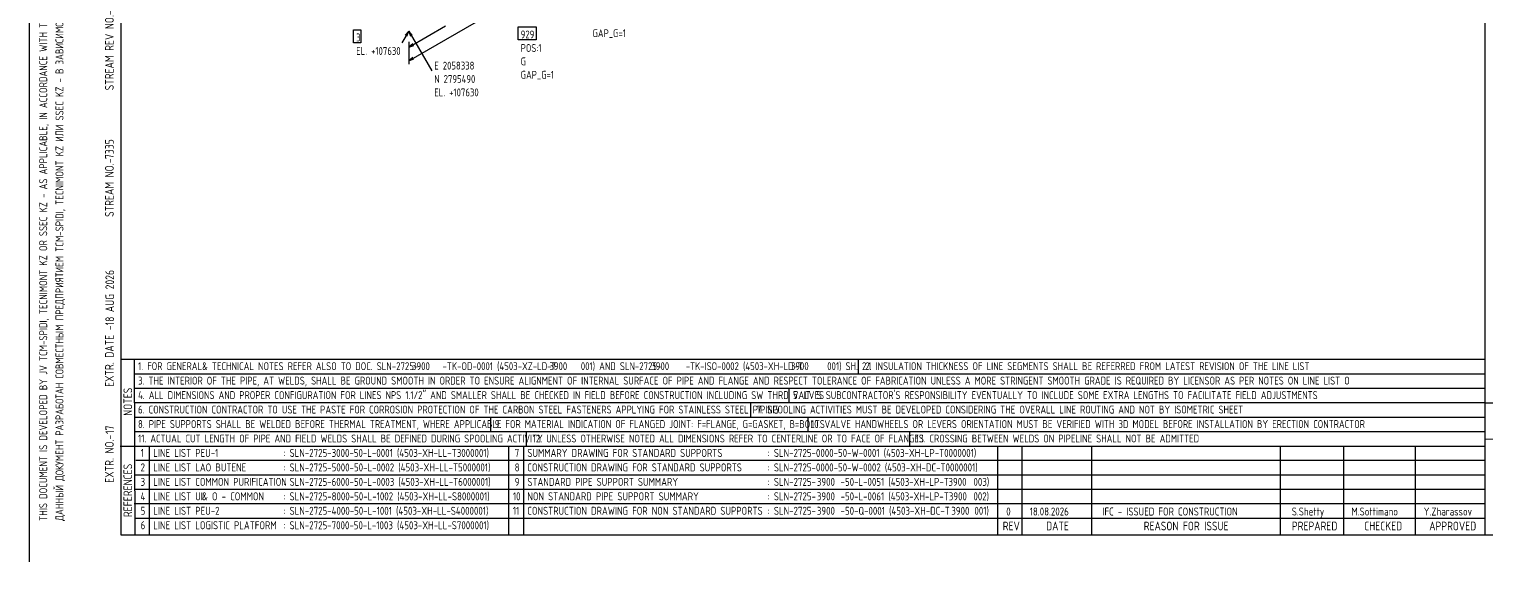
# Model space of a CAD drawing. Extents: x -1005 to 608, y -998 to 420.
# Drawn here: x 0 to 403.3, y 0 to 147.3 of the extents above; entities that cross this region are included whole.
import ezdxf

# ---------------------------------------------------------------- set-up
doc = ezdxf.new("R2010")
doc.units = 0
doc.styles.add('TTFN17', font='GOST type A')

msp = doc.modelspace()

# ---------------------------------------------------------------- linework, layer by layer
at = {"layer": 'GT_1', "flags": 128}
for points in [[(0, 420), (0, 0)], [(25.4, 412.5), (25.4, 7.5)], [(402.7, 412.5), (402.7, 7.5)], [(105, 138.5), (218.475, 203.975)], [(89.775, 147.125), (91.8, 147.125), (91.8, 143.525), (89.775, 143.525), (89.775, 147.125)], [(105, 146.75), (103.125, 143.525)], [(104.475, 145.325), (105, 146.75), (104.025, 145.625)], [(105, 142.25), (115.2, 148.175)], [(105.975, 145.625), (105, 146.75), (105.525, 145.325)], [(105, 146.75), (111.375, 135.725)], [(135.3, 147.95), (140.25, 147.95), (140.25, 144.35), (135.3, 144.35), (135.3, 147.95)], [(105, 143.75), (105, 141.35)], [(105, 143.75), (105, 137.6)], [(106.125, 143.225), (105, 142.25), (106.425, 142.775)], [(106.125, 139.475), (105, 138.5), (106.425, 139.025)], [(25.3, 56), (402.7, 56)], [(29.1, 56), (29.2, 7.5)], [(229.4, 56), (229.4, 52)], [(29.1, 52), (402.7, 52)], [(29.1, 48), (402.7, 48)], [(210.2, 48), (210.2, 44)], [(402.7, 44), (29.1, 44)], [(199.6, 44), (199.6, 40)], [(402.7, 44), (589.1, 44)], [(29.2, 40), (402.7, 40)], [(127.6, 40), (127.6, 36)], [(215.4, 40), (215.4, 36)], [(29.1, 36), (402.7, 36)], [(137.5, 36), (137.5, 32)], [(243.6, 36), (243.6, 32)], [(402.7, 34), (589.1, 33.9)], [(25.2, 32), (402.7, 32)], [(33.2, 32), (33.2, 7.6)], [(132.6, 32), (132.6, 7.6)], [(136.8, 32), (136.8, 7.6)], [(267.9, 32), (267.9, 7.5)], [(274.6, 32), (274.6, 7.5)], [(293.9, 32), (293.9, 7.5)], [(346.1, 32), (346.1, 7.5)], [(363.6, 32), (363.6, 7.5)], [(383.5, 32), (383.5, 7.5)], [(402.7, 28), (29.5, 28)], [(402.7, 24), (29.1, 24)], [(402.7, 20), (29.1, 20)], [(402.7, 16), (29.1, 16)], [(402.7, 12), (29.2, 12)], [(25.4, 7.5), (589.1, 7.5)], [(0, 0), (0, 0)]]:
    msp.add_lwpolyline(points, dxfattribs=at)

# ---------------------------------------------------------------- texts
at = {"layer": 'GT_1', "style": 'TTFN17'}
for s, height, p in [('ДАННЫЙ ДОКУМЕНТ РАЗРАБОТАН СОВМЕСТНЫМ ПРЕДПРИЯТИЕМ TCM-SPIDI, TECNIMONT KZ ИЛИ SSEC KZ - В ЗАВИСИМОСТИ ОТ ПРИМЕНИМОСТИ, В СООТВЕТСТВИИ С СООТВЕТСТВУЮЩЕЙ ОБЛАСТЬЮ РАБОТ. ЯВЛЯЕТСЯ КОНФИДЕНЦИАЛЬНЫМ И НЕ МОЖЕТ БЫТЬ ИСПОЛЬЗОВАН ДРУГИМИ ЛИЦАМИ ДЛЯ КАКИХ-ЛИБО ЦЕ', 2.21375, (9.5, 11.332)), ('THIS DOCUMENT IS DEVELOPED BY JV TCM-SPIDI, TECNIMONT KZ OR SSEC KZ - AS APPLICABLE, IN ACCORDANCE WITH THE RESPECTIVE SCOPE OF WORK - IS CONFIDENTIAL AND CANNOT BE USED BY OTHERS FOR ANY PURPOSE OTHER THAN THE SILLENO PROJECT', 2.21375, (5, 11.332)), ('STREAM REV NO.-', 2.40625, (23.4, 130.361)), ('7335', 2.4062, (23.4, 111.361)), ('STREAM NO.-', 2.40625, (23.4, 95.361)), ('18 AUG 2026', 2.40625, (23.5, 65.361)), ('EXTR. DATE -', 2.40625, (23.4, 48.361)), ('NOTES', 2.4062, (28.5, 40.361)), ('17', 2.4062, (23.5, 35.361)), ('EXTR. NO.-', 2.4062, (23.4, 21.861)), ('REFERENCES', 2.4062, (28.5, 12.361))]:
    msp.add_text(s, height=height, rotation=90, dxfattribs=at).set_placement(p)
for s, height, p in [('3', 2.166, (90.472, 143.9)), ('929', 2.1656, (136, 144.725)), ('GAP_G=1', 2.1656, (155.875, 145.055)), ('EL. +107630', 2.16562, (90.472, 140.15)), ('POS:1', 2.1656, (136, 140.975)), ('E 2058338', 2.1656, (112.075, 136.1)), ('G', 2.166, (136, 137.278)), ('N 2795490', 2.1656, (112.075, 132.403)), ('GAP_G=1', 2.1656, (136, 133.58)), ('EL. +107630', 2.16562, (112.075, 128.705)), ('1. FOR GENERAL', 2.18487, (30.128, 53)), ('& TECHNICAL NOTES REFER ALSO TO DOC. SLN-2725-      -TK-OD-0001 (4503-XZ-LD-T      001) AND SLN-2725-      -TK-ISO-0002 (4503-XH-LD-T      001) SH. 2.1', 2.18487, (47.868, 53)), ('3900', 2.1849, (105.928, 53)), ('3900', 2.1849, (143.928, 53)), ('3900', 2.1849, (172.128, 53)), ('3900', 2.1849, (210.728, 53)), ('2. INSULATION THICKNESS OF LINE SEGMENTS SHALL BE REFERRED FROM LATEST REVISION OF THE LINE LIST', 2.18487, (231.328, 53)), ('3. THE INTERIOR OF THE PIPE, AT WELDS, SHALL BE GROUND SMOOTH IN ORDER TO ENSURE ALIGNMENT OF INTERNAL SURFACE OF PIPE AND FLANGE AND RESPECT TOLERANCE OF FABRICATION UNLESS A MORE STRINGENT SMOOTH GRADE IS REQUIRED BY LICENSOR AS PER NOTES ON LINE LIST O', 2.18487, (30.128, 49)), ('4. ALL DIMENSIONS AND PROPER CONFIGURATION FOR LINES NPS 1.1/2" AND SMALLER SHALL BE CHECKED IN FIELD BEFORE CONSTRUCTION INCLUDING SW THRD VALVES', 2.18487, (30.128, 45)), ("5. IT IS SUBCONTRACTOR'S RESPONSIBILITY EVENTUALLY TO INCLUDE SOME EXTRA LENGTHS TO FACILITATE FIELD ADJUSTMENTS", 2.18487, (211.328, 45)), ('6. CONSTRUCTION CONTRACTOR TO USE THE PASTE FOR CORROSION PROTECTION OF THE CARBON STEEL FASTENERS APPLYING FOR STAINLESS STEEL PIPING', 2.18487, (30.128, 41)), ('7. SPOOLING ACTIVITIES MUST BE DEVELOPED CONSIDERING THE OVERALL LINE ROUTING AND NOT BY ISOMETRIC SHEET', 2.18487, (201.328, 41)), ('8. PIPE SUPPORTS SHALL BE WELDED BEFORE THERMAL TREATMENT, WHERE APPLICABLE', 2.18487, (30.128, 37)), ('9. FOR MATERIAL INDICATION OF FLANGED JOINT: F=FLANGE, G=GASKET, B=BOLTS', 2.18487, (128.828, 37)), ('10. VALVE HANDWHEELS OR LEVERS ORIENTATION MUST BE VERIFIED WITH 3D MODEL BEFORE INSTALLATION BY ERECTION CONTRACTOR', 2.18487, (216.328, 37)), ('11. ACTUAL CUT LENGTH OF PIPE AND FIELD WELDS SHALL BE DEFINED DURING SPOOLING ACTIVITY', 2.18487, (30.128, 33)), ('12. UNLESS OTHERWISE NOTED ALL DIMENSIONS REFER TO CENTERLINE OR TO FACE OF FLANGES', 2.18487, (139.328, 33)), ('13. CROSSING BETWEEN WELDS ON PIPELINE SHALL NOT BE ADMITTED', 2.18487, (245.328, 33)), ('1', 2.214, (30.832, 29)), ('LINE LIST PEU-1', 2.21375, (34.332, 29)), (': SLN-2725-3000-50-L-0001 (4503-XH-LL-T3000001)', 2.21375, (70.332, 29)), ('7', 2.214, (134.332, 29)), ('SUMMARY DRAWING FOR STANDARD SUPPORTS', 2.21375, (137.832, 29)), (': SLN-2725-0000-50-W-0001 (4503-XH-LP-T0000001)', 2.21375, (204.332, 29)), ('2', 2.214, (30.832, 25)), ('LINE LIST LAO BUTENE', 2.21375, (34.332, 25)), (': SLN-2725-5000-50-L-0002 (4503-XH-LL-T5000001)', 2.21375, (70.332, 25)), ('8', 2.214, (134.332, 25)), ('CONSTRUCTION DRAWING FOR STANDARD SUPPORTS', 2.21375, (137.832, 25)), (': SLN-2725-0000-50-W-0002 (4503-XH-DC-T0000001)', 2.21375, (204.332, 25)), ('3', 2.214, (30.832, 21)), ('LINE LIST COMMON PURIFICATION', 2.21375, (34.332, 21)), (': SLN-2725-6000-50-L-0003 (4503-XH-LL-T6000001)', 2.21375, (70.332, 21)), ('9', 2.214, (134.332, 21)), ('STANDARD PIPE SUPPORT SUMMARY', 2.21375, (137.832, 21)), (': SLN-2725-      -50-L-0051 (4503-XH-LP-T      003)', 2.21375, (204.332, 21)), ('3900', 2.2138, (217.932, 21)), ('3900', 2.2138, (254.332, 21)), ('4', 2.214, (30.832, 17)), ('LINE LIST UI', 2.21375, (34.332, 17)), ('& O - COMMON', 2.21375, (47.849, 17)), (': SLN-2725-8000-50-L-1002 (4503-XH-LL-S8000001)', 2.21375, (70.332, 17)), ('10', 2.2138, (133.832, 17)), ('NON STANDARD PIPE SUPPORT SUMMARY', 2.21375, (137.832, 17)), (': SLN-2725-      -50-L-0061 (4503-XH-LP-T      002)', 2.21375, (204.332, 17)), ('3900', 2.2138, (217.932, 17)), ('3900', 2.2138, (254.432, 17)), ('5', 2.214, (30.832, 13)), ('LINE LIST PEU-2', 2.21375, (34.332, 13)), (': SLN-2725-4000-50-L-1001 (4503-XH-LL-S4000001)', 2.21375, (70.332, 13)), ('11', 2.2138, (133.832, 13)), ('CONSTRUCTION DRAWING FOR NON STANDARD SUPPORTS', 2.21375, (137.832, 13)), (': SLN-2725-      -50-Q-0001 (4503-XH-DC-T      001)', 2.21375, (204.332, 13)), ('3900', 2.2138, (217.932, 13)), ('3900', 2.2138, (255.132, 13)), ('0', 2.214, (270.332, 12.8)), ('18.08.2026', 2.2138, (276.832, 12.8)), ('IFC - ISSUED FOR CONSTRUCTION', 2.21375, (296.932, 12.8)), ('S.Shetty', 2.2138, (349.332, 12.8)), ('M.Sottimano', 2.21375, (365.832, 12.8)), ('Y.Zharassov', 2.21375, (385.832, 12.8)), ('6', 2.214, (30.832, 9)), ('LINE LIST LOGISTIC PLATFORM', 2.21375, (34.332, 9)), (': SLN-2725-7000-50-L-1003 (4503-XH-LL-S7000001)', 2.21375, (70.332, 9)), ('REV', 2.4062, (269.361, 8.7)), ('DATE', 2.4062, (281.361, 8.7)), ('REASON FOR ISSUE', 2.40625, (308.361, 8.7)), ('PREPARED', 2.4062, (349.361, 8.7)), ('CHECKED', 2.4062, (369.361, 8.7)), ('APPROVED', 2.4062, (387.361, 8.7))]:
    msp.add_text(s, height=height, dxfattribs=at).set_placement(p)

doc.saveas('drawing.dxf')
